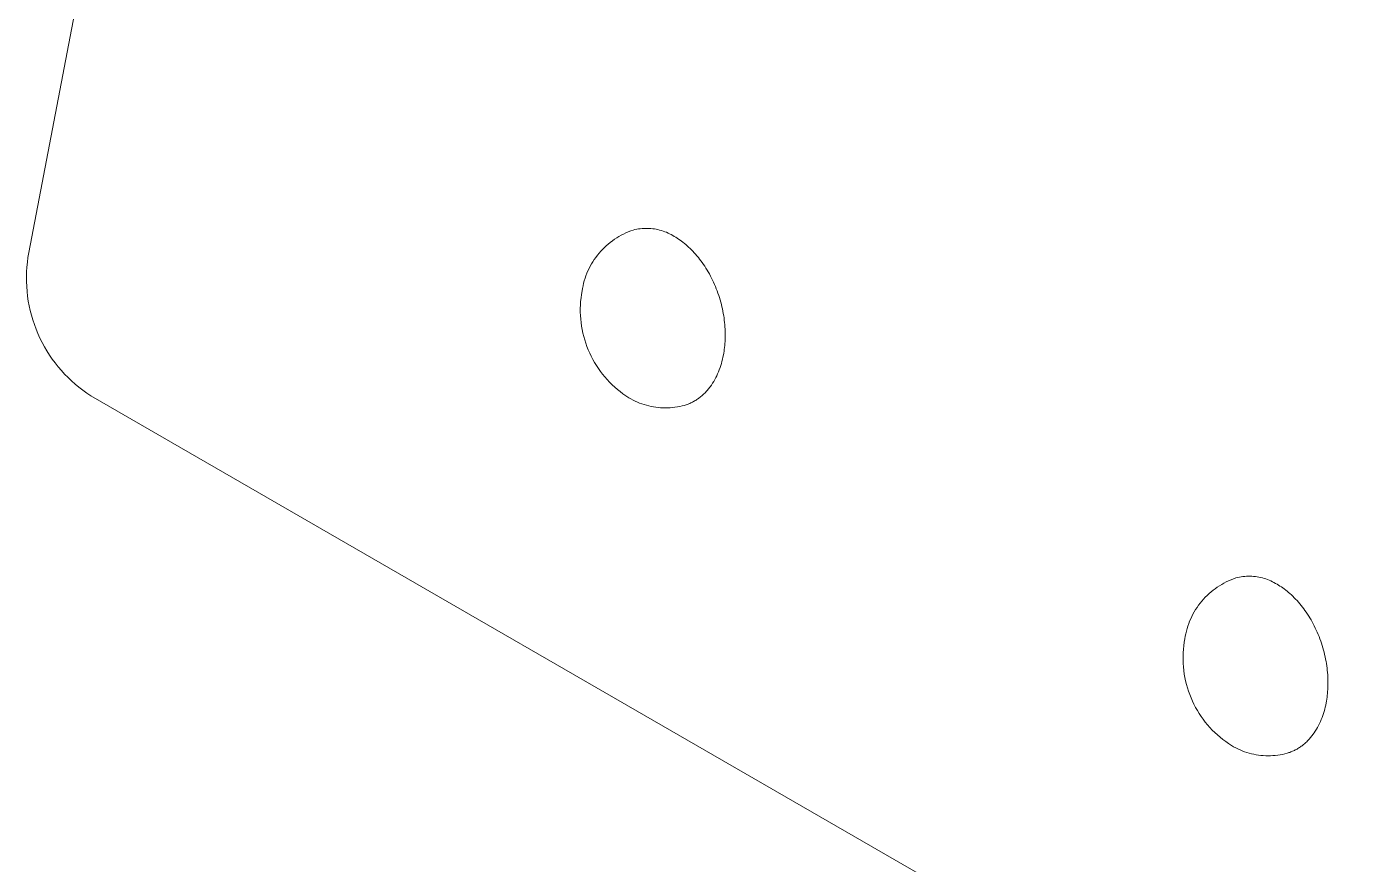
# Model space of a CAD drawing. Header units: inches. Extents: x -7 to 144, y -3 to 95.
# Drawn here: x 122.943 to 127.217, y 81.867 to 84.577 of the extents above; entities that cross this region are included whole.
import ezdxf

# ---------------------------------------------------------------- set-up
doc = ezdxf.new("R2010")
doc.units = ezdxf.units.IN
doc.layers.add('ZANO_R', color=7, linetype='Continuous', lineweight=0)

msp = doc.modelspace()

# ---------------------------------------------------------------- linework, layer by layer
at = {"layer": 'ZANO_R'}
for p, q in [((122.95034, 83.84622), (124.02013, 89.4566)), ((124.88097, 83.90975), (124.88873, 83.91309)), ((124.88097, 83.90975), (124.88873, 83.91309)), ((124.88873, 83.91309), (124.89661, 83.91617)), ((124.88873, 83.91309), (124.89661, 83.91617)), ((124.89661, 83.91617), (124.9046, 83.91897)), ((124.89661, 83.91617), (124.9046, 83.91897)), ((124.91019, 83.92032), (124.9046, 83.91897)), ((124.91019, 83.92032), (124.9046, 83.91897)), ((124.91583, 83.92148), (124.91019, 83.92032)), ((124.91583, 83.92148), (124.91019, 83.92032)), ((124.9215, 83.92245), (124.91583, 83.92148)), ((124.9215, 83.92245), (124.91583, 83.92148)), ((124.92721, 83.92323), (124.9215, 83.92245)), ((124.92721, 83.92323), (124.9215, 83.92245)), ((124.93293, 83.92381), (124.92721, 83.92323)), ((124.93293, 83.92381), (124.92721, 83.92323)), ((124.93868, 83.9242), (124.93293, 83.92381)), ((124.93868, 83.9242), (124.93293, 83.92381)), ((124.94443, 83.92439), (124.93868, 83.9242)), ((124.94443, 83.92439), (124.93868, 83.9242)), ((124.95019, 83.92439), (124.94443, 83.92439)), ((124.95019, 83.92439), (124.94443, 83.92439)), ((124.95594, 83.92419), (124.95019, 83.92439)), ((124.95594, 83.92419), (124.95019, 83.92439)), ((124.96169, 83.9238), (124.95594, 83.92419)), ((124.96169, 83.9238), (124.95594, 83.92419)), ((124.96741, 83.92321), (124.96169, 83.9238)), ((124.96741, 83.92321), (124.96169, 83.9238)), ((124.97312, 83.92243), (124.96741, 83.92321)), ((124.97312, 83.92243), (124.96741, 83.92321)), ((124.97879, 83.92146), (124.97312, 83.92243)), ((124.97879, 83.92146), (124.97312, 83.92243)), ((124.98443, 83.92029), (124.97879, 83.92146)), ((124.98443, 83.92029), (124.97879, 83.92146)), ((124.99002, 83.91894), (124.98443, 83.92029)), ((124.99002, 83.91894), (124.98443, 83.92029)), ((124.99557, 83.91739), (124.99002, 83.91894)), ((124.99557, 83.91739), (124.99002, 83.91894)), ((125.00106, 83.91566), (124.99557, 83.91739)), ((125.00106, 83.91566), (124.99557, 83.91739)), ((125.00649, 83.91374), (125.00106, 83.91566)), ((125.00649, 83.91374), (125.00106, 83.91566)), ((125.01184, 83.91164), (125.00649, 83.91374)), ((125.01184, 83.91164), (125.00649, 83.91374)), ((125.01713, 83.90936), (125.01184, 83.91164)), ((125.01713, 83.90936), (125.01184, 83.91164)), ((124.81132, 83.8625), (124.8175, 83.86827)), ((124.81132, 83.8625), (124.8175, 83.86827)), ((124.8175, 83.86827), (124.82387, 83.87383)), ((124.8175, 83.86827), (124.82387, 83.87383)), ((124.82387, 83.87383), (124.83044, 83.87916)), ((124.82387, 83.87383), (124.83044, 83.87916)), ((124.83044, 83.87916), (124.83718, 83.88427)), ((124.83044, 83.87916), (124.83718, 83.88427)), ((124.83718, 83.88427), (124.8441, 83.88914)), ((124.83718, 83.88427), (124.8441, 83.88914)), ((124.8441, 83.88914), (124.85118, 83.89376)), ((124.8441, 83.88914), (124.85118, 83.89376)), ((124.85118, 83.89376), (124.85841, 83.89814)), ((124.85118, 83.89376), (124.85841, 83.89814)), ((124.85841, 83.89814), (124.8658, 83.90227)), ((124.85841, 83.89814), (124.8658, 83.90227)), ((124.8658, 83.90227), (124.87332, 83.90614)), ((124.8658, 83.90227), (124.87332, 83.90614)), ((124.87332, 83.90614), (124.88097, 83.90975)), ((124.87332, 83.90614), (124.88097, 83.90975)), ((125.02234, 83.9069), (125.01713, 83.90936)), ((125.02234, 83.9069), (125.01713, 83.90936)), ((125.02745, 83.90427), (125.02234, 83.9069)), ((125.02745, 83.90427), (125.02234, 83.9069)), ((125.03248, 83.90146), (125.02745, 83.90427)), ((125.03248, 83.90146), (125.02745, 83.90427)), ((125.03741, 83.89849), (125.03248, 83.90146)), ((125.03741, 83.89849), (125.03248, 83.90146)), ((125.04203, 83.89575), (125.03741, 83.89849)), ((125.04203, 83.89575), (125.03741, 83.89849)), ((125.04667, 83.89285), (125.04203, 83.89575)), ((125.04667, 83.89285), (125.04203, 83.89575)), ((125.05131, 83.8898), (125.04667, 83.89285)), ((125.05131, 83.8898), (125.04667, 83.89285)), ((125.05597, 83.88659), (125.05131, 83.8898)), ((125.05597, 83.88659), (125.05131, 83.8898)), ((125.06062, 83.88323), (125.05597, 83.88659)), ((125.06062, 83.88323), (125.05597, 83.88659)), ((125.06528, 83.8797), (125.06062, 83.88323)), ((125.06528, 83.8797), (125.06062, 83.88323)), ((125.06993, 83.87601), (125.06528, 83.8797)), ((125.06993, 83.87601), (125.06528, 83.8797)), ((125.07456, 83.87216), (125.06993, 83.87601)), ((125.07456, 83.87216), (125.06993, 83.87601)), ((125.07919, 83.86815), (125.07456, 83.87216)), ((125.07919, 83.86815), (125.07456, 83.87216)), ((125.08379, 83.86398), (125.07919, 83.86815)), ((125.08379, 83.86398), (125.07919, 83.86815)), ((122.94566, 83.81508), (122.94773, 83.83069)), ((122.94773, 83.83069), (122.95034, 83.84622)), ((124.77873, 83.82371), (124.78359, 83.83063)), ((124.77873, 83.82371), (124.78359, 83.83063)), ((124.78359, 83.83063), (124.78869, 83.83738)), ((124.78359, 83.83063), (124.78869, 83.83738)), ((124.78869, 83.83738), (124.79402, 83.84395)), ((124.78869, 83.83738), (124.79402, 83.84395)), ((124.79402, 83.84395), (124.79957, 83.85033)), ((124.79402, 83.84395), (124.79957, 83.85033)), ((124.79957, 83.85033), (124.80534, 83.85652)), ((124.79957, 83.85033), (124.80534, 83.85652)), ((124.80534, 83.85652), (124.81132, 83.8625)), ((124.80534, 83.85652), (124.81132, 83.8625)), ((125.08837, 83.85966), (125.08379, 83.86398)), ((125.08837, 83.85966), (125.08379, 83.86398)), ((125.09292, 83.85517), (125.08837, 83.85966)), ((125.09292, 83.85517), (125.08837, 83.85966)), ((125.09744, 83.85052), (125.09292, 83.85517)), ((125.09744, 83.85052), (125.09292, 83.85517)), ((125.10192, 83.84572), (125.09744, 83.85052)), ((125.10192, 83.84572), (125.09744, 83.85052)), ((125.10636, 83.84076), (125.10192, 83.84572)), ((125.10636, 83.84076), (125.10192, 83.84572)), ((125.11074, 83.83565), (125.10636, 83.84076)), ((125.11074, 83.83565), (125.10636, 83.84076)), ((125.11508, 83.83039), (125.11074, 83.83565)), ((125.11508, 83.83039), (125.11074, 83.83565)), ((125.11935, 83.82498), (125.11508, 83.83039)), ((125.11935, 83.82498), (125.11508, 83.83039)), ((125.12356, 83.81943), (125.11935, 83.82498)), ((125.12356, 83.81943), (125.11935, 83.82498)), ((122.94274, 83.76794), (122.94316, 83.78368)), ((122.94316, 83.78368), (122.94414, 83.7994)), ((122.94414, 83.7994), (122.94566, 83.81508)), ((124.7548, 83.77906), (124.75814, 83.78683)), ((124.7548, 83.77906), (124.75814, 83.78683)), ((124.75814, 83.78683), (124.76174, 83.79448)), ((124.75814, 83.78683), (124.76174, 83.79448)), ((124.76174, 83.79448), (124.76561, 83.80201)), ((124.76174, 83.79448), (124.76561, 83.80201)), ((124.76561, 83.80201), (124.76973, 83.80939)), ((124.76561, 83.80201), (124.76973, 83.80939)), ((124.76973, 83.80939), (124.77411, 83.81663)), ((124.76973, 83.80939), (124.77411, 83.81663)), ((124.77411, 83.81663), (124.77873, 83.82371)), ((124.77411, 83.81663), (124.77873, 83.82371)), ((125.1277, 83.81374), (125.12356, 83.81943)), ((125.1277, 83.81374), (125.12356, 83.81943)), ((125.13177, 83.80791), (125.1277, 83.81374)), ((125.13177, 83.80791), (125.1277, 83.81374)), ((125.13576, 83.80195), (125.13177, 83.80791)), ((125.13576, 83.80195), (125.13177, 83.80791)), ((125.13967, 83.79587), (125.13576, 83.80195)), ((125.13967, 83.79587), (125.13576, 83.80195)), ((125.14349, 83.78966), (125.13967, 83.79587)), ((125.14349, 83.78966), (125.13967, 83.79587)), ((125.14721, 83.78333), (125.14349, 83.78966)), ((125.14721, 83.78333), (125.14349, 83.78966)), ((125.15084, 83.77689), (125.14721, 83.78333)), ((125.15084, 83.77689), (125.14721, 83.78333)), ((122.94286, 83.75219), (122.94274, 83.76794)), ((122.94353, 83.73645), (122.94286, 83.75219)), ((124.74223, 83.73873), (124.74419, 83.74696)), ((124.74223, 83.73873), (124.74419, 83.74696)), ((124.74419, 83.74696), (124.74643, 83.75512)), ((124.74419, 83.74696), (124.74643, 83.75512)), ((124.74643, 83.75512), (124.74894, 83.76319)), ((124.74643, 83.75512), (124.74894, 83.76319)), ((124.74894, 83.76319), (124.75174, 83.77118)), ((124.74894, 83.76319), (124.75174, 83.77118)), ((124.75174, 83.77118), (124.7548, 83.77906)), ((124.75174, 83.77118), (124.7548, 83.77906)), ((125.15437, 83.77034), (125.15084, 83.77689)), ((125.15437, 83.77034), (125.15084, 83.77689)), ((125.15779, 83.76369), (125.15437, 83.77034)), ((125.15779, 83.76369), (125.15437, 83.77034)), ((125.16111, 83.75695), (125.15779, 83.76369)), ((125.16111, 83.75695), (125.15779, 83.76369)), ((125.16431, 83.75012), (125.16111, 83.75695)), ((125.16431, 83.75012), (125.16111, 83.75695)), ((125.16739, 83.74321), (125.16431, 83.75012)), ((125.16739, 83.74321), (125.16431, 83.75012)), ((125.17036, 83.73622), (125.16739, 83.74321)), ((125.17036, 83.73622), (125.16739, 83.74321)), ((122.94476, 83.72075), (122.94353, 83.73645)), ((122.94652, 83.7051), (122.94476, 83.72075)), ((122.94884, 83.68952), (122.94652, 83.7051)), ((124.73458, 83.6881), (124.73573, 83.69948)), ((124.73458, 83.6881), (124.73573, 83.69948)), ((124.73573, 83.69948), (124.73726, 83.71082)), ((124.73573, 83.69948), (124.73726, 83.71082)), ((124.73726, 83.71082), (124.73918, 83.7221)), ((124.73726, 83.71082), (124.73918, 83.7221)), ((124.73918, 83.7221), (124.74057, 83.73044)), ((124.73918, 83.7221), (124.74057, 83.73044)), ((124.74057, 83.73044), (124.74223, 83.73873)), ((124.74057, 83.73044), (124.74223, 83.73873)), ((125.1732, 83.72917), (125.17036, 83.73622)), ((125.1732, 83.72917), (125.17036, 83.73622)), ((125.17591, 83.72205), (125.1732, 83.72917)), ((125.17591, 83.72205), (125.1732, 83.72917)), ((125.1785, 83.71489), (125.17591, 83.72205)), ((125.1785, 83.71489), (125.17591, 83.72205)), ((125.18096, 83.70767), (125.1785, 83.71489)), ((125.18096, 83.70767), (125.1785, 83.71489)), ((125.18329, 83.70042), (125.18096, 83.70767)), ((125.18329, 83.70042), (125.18096, 83.70767)), ((125.18548, 83.69314), (125.18329, 83.70042)), ((125.18548, 83.69314), (125.18329, 83.70042)), ((122.95169, 83.67404), (122.94884, 83.68952)), ((122.95508, 83.65866), (122.95169, 83.67404)), ((122.95901, 83.6434), (122.95508, 83.65866)), ((124.73346, 83.66526), (124.73382, 83.67669)), ((124.73346, 83.66526), (124.73382, 83.67669)), ((124.73348, 83.65382), (124.73346, 83.66526)), ((124.73348, 83.65382), (124.73346, 83.66526)), ((124.7339, 83.64238), (124.73348, 83.65382)), ((124.7339, 83.64238), (124.73348, 83.65382)), ((124.73382, 83.67669), (124.73458, 83.6881)), ((124.73382, 83.67669), (124.73458, 83.6881)), ((125.18754, 83.68583), (125.18548, 83.69314)), ((125.18754, 83.68583), (125.18548, 83.69314)), ((125.18946, 83.67851), (125.18754, 83.68583)), ((125.18946, 83.67851), (125.18754, 83.68583)), ((125.19124, 83.67118), (125.18946, 83.67851)), ((125.19124, 83.67118), (125.18946, 83.67851)), ((125.19288, 83.66385), (125.19124, 83.67118)), ((125.19288, 83.66385), (125.19124, 83.67118)), ((125.19439, 83.65652), (125.19288, 83.66385)), ((125.19439, 83.65652), (125.19288, 83.66385)), ((125.19575, 83.64921), (125.19439, 83.65652)), ((125.19575, 83.64921), (125.19439, 83.65652)), ((122.96347, 83.6283), (122.95901, 83.6434)), ((122.96845, 83.61336), (122.96347, 83.6283)), ((122.97395, 83.5986), (122.96845, 83.61336)), ((124.73471, 83.63097), (124.7339, 83.64238)), ((124.73471, 83.63097), (124.7339, 83.64238)), ((124.7359, 83.6196), (124.73471, 83.63097)), ((124.7359, 83.6196), (124.73471, 83.63097)), ((124.73749, 83.60827), (124.7359, 83.6196)), ((124.73749, 83.60827), (124.7359, 83.6196)), ((125.19698, 83.64192), (125.19575, 83.64921)), ((125.19698, 83.64192), (125.19575, 83.64921)), ((125.19807, 83.63465), (125.19698, 83.64192)), ((125.19807, 83.63465), (125.19698, 83.64192)), ((125.19903, 83.62742), (125.19807, 83.63465)), ((125.19903, 83.62742), (125.19807, 83.63465)), ((125.19985, 83.62022), (125.19903, 83.62742)), ((125.19985, 83.62022), (125.19903, 83.62742)), ((125.20053, 83.61307), (125.19985, 83.62022)), ((125.20053, 83.61307), (125.19985, 83.62022)), ((125.20108, 83.60598), (125.20053, 83.61307)), ((125.20108, 83.60598), (125.20053, 83.61307)), ((122.97996, 83.58404), (122.97395, 83.5986)), ((122.98647, 83.5697), (122.97996, 83.58404)), ((122.99349, 83.5556), (122.98647, 83.5697)), ((124.73946, 83.597), (124.73749, 83.60827)), ((124.73946, 83.597), (124.73749, 83.60827)), ((124.74181, 83.58581), (124.73946, 83.597)), ((124.74181, 83.58581), (124.73946, 83.597)), ((124.74455, 83.5747), (124.74181, 83.58581)), ((124.74455, 83.5747), (124.74181, 83.58581)), ((124.74766, 83.56369), (124.74455, 83.5747)), ((124.74766, 83.56369), (124.74455, 83.5747)), ((125.2015, 83.59894), (125.20108, 83.60598)), ((125.2015, 83.59894), (125.20108, 83.60598)), ((125.20178, 83.59197), (125.2015, 83.59894)), ((125.20178, 83.59197), (125.2015, 83.59894)), ((125.20168, 83.56482), (125.20189, 83.57149)), ((125.20168, 83.56482), (125.20189, 83.57149)), ((125.20194, 83.58507), (125.20178, 83.59197)), ((125.20194, 83.58507), (125.20178, 83.59197)), ((125.20189, 83.57149), (125.20198, 83.57824)), ((125.20189, 83.57149), (125.20198, 83.57824)), ((125.20198, 83.57824), (125.20194, 83.58507)), ((125.20198, 83.57824), (125.20194, 83.58507)), ((123.00098, 83.54175), (122.99349, 83.5556)), ((123.00896, 83.52817), (123.00098, 83.54175)), ((123.01741, 83.51488), (123.00896, 83.52817)), ((124.75115, 83.5528), (124.74766, 83.56369)), ((124.75115, 83.5528), (124.74766, 83.56369)), ((124.75501, 83.54203), (124.75115, 83.5528)), ((124.75501, 83.54203), (124.75115, 83.5528)), ((124.75924, 83.5314), (124.75501, 83.54203)), ((124.75924, 83.5314), (124.75501, 83.54203)), ((124.76382, 83.52092), (124.75924, 83.5314)), ((124.76382, 83.52092), (124.75924, 83.5314)), ((125.1971, 83.52082), (125.19807, 83.5268)), ((125.1971, 83.52082), (125.19807, 83.5268)), ((125.19807, 83.5268), (125.19894, 83.53288)), ((125.19807, 83.5268), (125.19894, 83.53288)), ((125.19894, 83.53288), (125.1997, 83.53907)), ((125.19894, 83.53288), (125.1997, 83.53907)), ((125.1997, 83.53907), (125.20037, 83.54536)), ((125.1997, 83.53907), (125.20037, 83.54536)), ((125.20037, 83.54536), (125.20092, 83.55175)), ((125.20037, 83.54536), (125.20092, 83.55175)), ((125.20092, 83.55175), (125.20136, 83.55824)), ((125.20092, 83.55175), (125.20136, 83.55824)), ((125.20136, 83.55824), (125.20168, 83.56482)), ((125.20136, 83.55824), (125.20168, 83.56482)), ((123.02631, 83.50189), (123.01741, 83.51488)), ((123.03566, 83.48922), (123.02631, 83.50189)), ((123.04545, 83.47688), (123.03566, 83.48922)), ((124.76877, 83.5106), (124.76382, 83.52092)), ((124.76877, 83.5106), (124.76382, 83.52092)), ((124.77406, 83.50046), (124.76877, 83.5106)), ((124.77406, 83.50046), (124.76877, 83.5106)), ((124.77969, 83.49051), (124.77406, 83.50046)), ((124.77969, 83.49051), (124.77406, 83.50046)), ((124.78567, 83.48075), (124.77969, 83.49051)), ((124.78567, 83.48075), (124.77969, 83.49051)), ((125.18742, 83.48075), (125.18948, 83.48752)), ((125.18742, 83.48075), (125.18948, 83.48752)), ((125.18948, 83.48752), (125.19137, 83.49434)), ((125.18948, 83.48752), (125.19137, 83.49434)), ((125.19137, 83.49434), (125.19309, 83.50119)), ((125.19137, 83.49434), (125.19309, 83.50119)), ((125.19309, 83.50119), (125.19465, 83.50806)), ((125.19309, 83.50119), (125.19465, 83.50806)), ((125.19465, 83.50806), (125.19604, 83.51495)), ((125.19465, 83.50806), (125.19604, 83.51495)), ((125.19604, 83.51495), (125.1971, 83.52082)), ((125.19604, 83.51495), (125.1971, 83.52082)), ((123.05566, 83.46489), (123.04545, 83.47688)), ((123.06628, 83.45326), (123.05566, 83.46489)), ((123.07731, 83.44201), (123.06628, 83.45326)), ((123.08872, 83.43116), (123.07731, 83.44201)), ((124.79197, 83.47121), (124.78567, 83.48075)), ((124.79197, 83.47121), (124.78567, 83.48075)), ((124.79859, 83.46188), (124.79197, 83.47121)), ((124.79859, 83.46188), (124.79197, 83.47121)), ((124.80553, 83.45279), (124.79859, 83.46188)), ((124.80553, 83.45279), (124.79859, 83.46188)), ((124.81278, 83.44394), (124.80553, 83.45279)), ((124.81278, 83.44394), (124.80553, 83.45279)), ((124.82033, 83.43534), (124.81278, 83.44394)), ((124.82033, 83.43534), (124.81278, 83.44394)), ((125.16812, 83.4355), (125.17141, 83.44166)), ((125.16812, 83.4355), (125.17141, 83.44166)), ((125.17141, 83.44166), (125.17452, 83.44794)), ((125.17141, 83.44166), (125.17452, 83.44794)), ((125.17452, 83.44794), (125.17745, 83.45433)), ((125.17452, 83.44794), (125.17745, 83.45433)), ((125.17745, 83.45433), (125.18021, 83.46082)), ((125.17745, 83.45433), (125.18021, 83.46082)), ((125.18021, 83.46082), (125.18279, 83.46739)), ((125.18021, 83.46082), (125.18279, 83.46739)), ((125.18279, 83.46739), (125.18519, 83.47404)), ((125.18279, 83.46739), (125.18519, 83.47404)), ((125.18519, 83.47404), (125.18742, 83.48075)), ((125.18519, 83.47404), (125.18742, 83.48075)), ((123.1005, 83.4207), (123.08872, 83.43116)), ((123.11263, 83.41067), (123.1005, 83.4207)), ((123.12511, 83.40106), (123.11263, 83.41067)), ((123.13792, 83.3919), (123.12511, 83.40106)), ((124.82816, 83.427), (124.82033, 83.43534)), ((124.82816, 83.427), (124.82033, 83.43534)), ((124.83628, 83.41894), (124.82816, 83.427)), ((124.83628, 83.41894), (124.82816, 83.427)), ((124.84466, 83.41116), (124.83628, 83.41894)), ((124.84466, 83.41116), (124.83628, 83.41894)), ((124.85331, 83.40367), (124.84466, 83.41116)), ((124.85331, 83.40367), (124.84466, 83.41116)), ((124.86221, 83.39648), (124.85331, 83.40367)), ((124.86221, 83.39648), (124.85331, 83.40367)), ((125.14025, 83.39657), (125.14251, 83.39906)), ((125.14025, 83.39657), (125.14251, 83.39906)), ((125.14251, 83.39906), (125.14473, 83.40161)), ((125.14251, 83.39906), (125.14473, 83.40161)), ((125.14473, 83.40161), (125.14691, 83.4042)), ((125.14473, 83.40161), (125.14691, 83.4042)), ((125.14691, 83.4042), (125.14905, 83.40684)), ((125.14691, 83.4042), (125.14905, 83.40684)), ((125.14905, 83.40684), (125.15115, 83.40952)), ((125.14905, 83.40684), (125.15115, 83.40952)), ((125.15115, 83.40952), (125.15321, 83.41225)), ((125.15115, 83.40952), (125.15321, 83.41225)), ((125.15321, 83.41225), (125.15719, 83.41783)), ((125.15321, 83.41225), (125.15719, 83.41783)), ((125.15719, 83.41783), (125.16101, 83.42357)), ((125.15719, 83.41783), (125.16101, 83.42357)), ((125.16101, 83.42357), (125.16465, 83.42946)), ((125.16101, 83.42357), (125.16465, 83.42946)), ((125.16465, 83.42946), (125.16812, 83.4355)), ((125.16465, 83.42946), (125.16812, 83.4355)), ((123.15104, 83.38318), (123.13792, 83.3919)), ((131.22327, 78.72268), (123.15104, 83.38318)), ((124.87135, 83.3896), (124.86221, 83.39648)), ((124.87135, 83.3896), (124.86221, 83.39648)), ((124.88071, 83.38304), (124.87135, 83.3896)), ((124.88071, 83.38304), (124.87135, 83.3896)), ((124.8903, 83.3768), (124.88071, 83.38304)), ((124.8903, 83.3768), (124.88071, 83.38304)), ((124.89702, 83.3729), (124.8903, 83.3768)), ((124.89702, 83.3729), (124.8903, 83.3768)), ((124.90386, 83.36923), (124.89702, 83.3729)), ((124.90386, 83.36923), (124.89702, 83.3729)), ((124.91082, 83.36579), (124.90386, 83.36923)), ((124.91083, 83.3658), (124.90386, 83.36923)), ((124.9179, 83.36259), (124.91082, 83.36579)), ((124.9179, 83.3626), (124.91083, 83.3658)), ((124.92508, 83.35964), (124.9179, 83.3626)), ((124.92508, 83.35963), (124.9179, 83.36259)), ((124.93236, 83.35693), (124.92508, 83.35964)), ((124.93235, 83.35691), (124.92508, 83.35963)), ((124.93972, 83.35444), (124.93235, 83.35691)), ((124.93972, 83.35446), (124.93236, 83.35693)), ((124.94717, 83.35225), (124.93972, 83.35446)), ((124.94716, 83.35223), (124.93972, 83.35444)), ((125.07593, 83.35393), (125.07891, 83.35498)), ((125.07593, 83.35393), (125.07891, 83.35498)), ((125.07891, 83.35498), (125.08188, 83.35609)), ((125.07891, 83.35498), (125.08188, 83.35609)), ((125.08188, 83.35609), (125.08482, 83.35728)), ((125.08188, 83.35609), (125.08482, 83.35728)), ((125.08482, 83.35728), (125.08775, 83.35853)), ((125.08482, 83.35728), (125.08775, 83.35853)), ((125.08775, 83.35853), (125.09065, 83.35984)), ((125.08775, 83.35853), (125.09065, 83.35984)), ((125.09065, 83.35984), (125.09352, 83.36122)), ((125.09065, 83.35984), (125.09352, 83.36122)), ((125.09352, 83.36122), (125.09638, 83.36267)), ((125.09352, 83.36122), (125.09638, 83.36267)), ((125.09638, 83.36267), (125.09921, 83.36418)), ((125.09638, 83.36267), (125.09921, 83.36418)), ((125.09921, 83.36418), (125.10201, 83.36575)), ((125.09921, 83.36418), (125.10201, 83.36575)), ((125.10201, 83.36575), (125.10478, 83.36739)), ((125.10201, 83.36575), (125.10478, 83.36739)), ((125.10478, 83.36739), (125.10753, 83.36909)), ((125.10478, 83.36739), (125.10753, 83.36909)), ((125.10753, 83.36909), (125.11025, 83.37086)), ((125.10753, 83.36909), (125.11025, 83.37086)), ((125.11025, 83.37086), (125.11293, 83.37268)), ((125.11025, 83.37086), (125.11293, 83.37268)), ((125.11293, 83.37268), (125.11559, 83.37457)), ((125.11293, 83.37268), (125.11559, 83.37457)), ((125.11559, 83.37457), (125.11821, 83.37651)), ((125.11559, 83.37457), (125.11821, 83.37651)), ((125.11821, 83.37651), (125.1208, 83.37851)), ((125.11821, 83.37651), (125.1208, 83.37851)), ((125.1208, 83.37851), (125.12336, 83.38058)), ((125.1208, 83.37851), (125.12336, 83.38058)), ((125.12336, 83.38058), (125.12588, 83.3827)), ((125.12336, 83.38058), (125.12588, 83.3827)), ((125.12588, 83.3827), (125.12837, 83.38487)), ((125.12588, 83.3827), (125.12837, 83.38487)), ((125.12837, 83.38487), (125.13082, 83.38711)), ((125.12837, 83.38487), (125.13082, 83.38711)), ((125.13082, 83.38711), (125.13323, 83.38939)), ((125.13082, 83.38711), (125.13323, 83.38939)), ((125.13323, 83.38939), (125.13561, 83.39173)), ((125.13323, 83.38939), (125.13561, 83.39173)), ((125.13561, 83.39173), (125.13795, 83.39413)), ((125.13561, 83.39173), (125.13795, 83.39413)), ((125.13795, 83.39413), (125.14025, 83.39657)), ((125.13795, 83.39413), (125.14025, 83.39657)), ((124.95467, 83.35026), (124.94716, 83.35223)), ((124.95468, 83.35029), (124.94717, 83.35225)), ((124.96225, 83.34856), (124.95467, 83.35026)), ((124.96225, 83.34858), (124.95468, 83.35029)), ((124.96988, 83.34713), (124.96225, 83.34858)), ((124.96988, 83.34711), (124.96225, 83.34856)), ((124.97756, 83.34594), (124.96988, 83.34713)), ((124.97755, 83.34591), (124.96988, 83.34711)), ((124.98526, 83.34498), (124.97755, 83.34591)), ((124.98527, 83.34501), (124.97756, 83.34594)), ((124.993, 83.34432), (124.98526, 83.34498)), ((124.993, 83.34434), (124.98527, 83.34501)), ((125.00076, 83.34393), (124.993, 83.34434)), ((125.00076, 83.34391), (124.993, 83.34432)), ((125.00852, 83.34379), (125.00076, 83.34393)), ((125.00852, 83.34376), (125.00076, 83.34391)), ((125.01629, 83.3439), (125.00852, 83.34379)), ((125.01629, 83.34388), (125.00852, 83.34376)), ((125.02404, 83.34428), (125.01629, 83.3439)), ((125.02404, 83.34426), (125.01629, 83.34388)), ((125.03178, 83.34492), (125.02404, 83.34428)), ((125.03178, 83.34491), (125.02404, 83.34426)), ((125.03949, 83.34583), (125.03178, 83.34492)), ((125.0395, 83.34581), (125.03178, 83.34491)), ((125.04717, 83.34699), (125.03949, 83.34583)), ((125.04717, 83.34698), (125.0395, 83.34581)), ((125.05481, 83.34841), (125.04717, 83.34698)), ((125.05481, 83.34841), (125.04717, 83.34699)), ((125.06239, 83.35009), (125.05481, 83.34841)), ((125.06239, 83.35009), (125.05481, 83.34841)), ((125.06991, 83.35203), (125.06239, 83.35009)), ((125.06991, 83.35203), (125.06239, 83.35009)), ((125.06991, 83.35203), (125.07293, 83.35294)), ((125.06991, 83.35203), (125.07293, 83.35294)), ((125.07293, 83.35294), (125.07593, 83.35393)), ((125.07293, 83.35294), (125.07593, 83.35393)), ((126.87593, 82.79813), (126.88166, 82.79872)), ((126.87593, 82.79813), (126.88166, 82.79872)), ((126.88166, 82.79872), (126.8874, 82.7991)), ((126.88166, 82.79872), (126.8874, 82.7991)), ((126.8874, 82.7991), (126.89315, 82.7993)), ((126.8874, 82.7991), (126.89315, 82.7993)), ((126.89315, 82.7993), (126.89891, 82.7993)), ((126.89315, 82.7993), (126.89891, 82.7993)), ((126.89891, 82.7993), (126.90466, 82.7991)), ((126.89891, 82.7993), (126.90466, 82.7991)), ((126.90466, 82.7991), (126.91041, 82.79871)), ((126.90466, 82.7991), (126.91041, 82.79871)), ((126.91041, 82.79871), (126.91613, 82.79812)), ((126.91041, 82.79871), (126.91613, 82.79812)), ((126.77916, 82.75407), (126.7859, 82.75917)), ((126.77916, 82.75407), (126.7859, 82.75917)), ((126.7859, 82.75917), (126.79282, 82.76404)), ((126.7859, 82.75917), (126.79282, 82.76404)), ((126.79282, 82.76404), (126.7999, 82.76867)), ((126.79282, 82.76404), (126.7999, 82.76867)), ((126.7999, 82.76867), (126.80713, 82.77305)), ((126.7999, 82.76867), (126.80713, 82.77305)), ((126.80713, 82.77305), (126.81452, 82.77718)), ((126.80713, 82.77305), (126.81452, 82.77718)), ((126.81452, 82.77718), (126.82204, 82.78105)), ((126.81452, 82.77718), (126.82204, 82.78105)), ((126.82204, 82.78105), (126.82969, 82.78466)), ((126.82204, 82.78105), (126.82969, 82.78466)), ((126.82969, 82.78466), (126.83745, 82.788)), ((126.82969, 82.78466), (126.83745, 82.788)), ((126.83745, 82.788), (126.84533, 82.79107)), ((126.83745, 82.788), (126.84533, 82.79107)), ((126.84533, 82.79107), (126.85332, 82.79387)), ((126.84533, 82.79107), (126.85332, 82.79387)), ((126.85332, 82.79387), (126.85891, 82.79523)), ((126.85332, 82.79387), (126.85891, 82.79523)), ((126.85891, 82.79523), (126.86455, 82.79639)), ((126.85891, 82.79523), (126.86455, 82.79639)), ((126.86455, 82.79639), (126.87022, 82.79736)), ((126.86455, 82.79639), (126.87022, 82.79736)), ((126.87022, 82.79736), (126.87593, 82.79813)), ((126.87022, 82.79736), (126.87593, 82.79813)), ((126.91613, 82.79812), (126.92184, 82.79734)), ((126.91613, 82.79812), (126.92184, 82.79734)), ((126.92184, 82.79734), (126.92751, 82.79637)), ((126.92184, 82.79734), (126.92751, 82.79637)), ((126.92751, 82.79637), (126.93315, 82.7952)), ((126.92751, 82.79637), (126.93315, 82.7952)), ((126.93315, 82.7952), (126.93874, 82.79384)), ((126.93315, 82.7952), (126.93874, 82.79384)), ((126.93874, 82.79384), (126.94429, 82.7923)), ((126.93874, 82.79384), (126.94429, 82.7923)), ((126.94429, 82.7923), (126.94978, 82.79057)), ((126.94429, 82.7923), (126.94978, 82.79057)), ((126.94978, 82.79057), (126.95521, 82.78865)), ((126.94978, 82.79057), (126.95521, 82.78865)), ((126.95521, 82.78865), (126.96057, 82.78655)), ((126.95521, 82.78865), (126.96057, 82.78655)), ((126.96057, 82.78655), (126.96585, 82.78427)), ((126.96057, 82.78655), (126.96585, 82.78427)), ((126.96585, 82.78427), (126.97106, 82.78181)), ((126.96585, 82.78427), (126.97106, 82.78181)), ((126.97106, 82.78181), (126.97618, 82.77917)), ((126.97106, 82.78181), (126.97618, 82.77917)), ((126.97618, 82.77917), (126.9812, 82.77637)), ((126.97618, 82.77917), (126.9812, 82.77637)), ((126.9812, 82.77637), (126.98613, 82.77339)), ((126.9812, 82.77637), (126.98613, 82.77339)), ((126.98613, 82.77339), (126.99075, 82.77065)), ((126.98613, 82.77339), (126.99075, 82.77065)), ((126.99075, 82.77065), (126.99539, 82.76776)), ((126.99075, 82.77065), (126.99539, 82.76776)), ((126.99539, 82.76776), (127.00003, 82.76471)), ((126.99539, 82.76776), (127.00003, 82.76471)), ((127.00003, 82.76471), (127.00469, 82.7615)), ((127.00003, 82.76471), (127.00469, 82.7615)), ((127.00469, 82.7615), (127.00934, 82.75813)), ((127.00469, 82.7615), (127.00934, 82.75813)), ((127.00934, 82.75813), (127.014, 82.7546)), ((127.00934, 82.75813), (127.014, 82.7546)), ((126.73741, 82.71229), (126.74274, 82.71886)), ((126.73741, 82.71229), (126.74274, 82.71886)), ((126.74274, 82.71886), (126.74829, 82.72524)), ((126.74274, 82.71886), (126.74829, 82.72524)), ((126.74829, 82.72524), (126.75406, 82.73142)), ((126.74829, 82.72524), (126.75406, 82.73142)), ((126.75406, 82.73142), (126.76004, 82.73741)), ((126.75406, 82.73142), (126.76004, 82.73741)), ((126.76004, 82.73741), (126.76622, 82.74318)), ((126.76004, 82.73741), (126.76622, 82.74318)), ((126.76622, 82.74318), (126.77259, 82.74874)), ((126.76622, 82.74318), (126.77259, 82.74874)), ((126.77259, 82.74874), (126.77916, 82.75407)), ((126.77259, 82.74874), (126.77916, 82.75407)), ((127.014, 82.7546), (127.01865, 82.75092)), ((127.014, 82.7546), (127.01865, 82.75092)), ((127.01865, 82.75092), (127.02328, 82.74707)), ((127.01865, 82.75092), (127.02328, 82.74707)), ((127.02328, 82.74707), (127.02791, 82.74306)), ((127.02328, 82.74707), (127.02791, 82.74306)), ((127.02791, 82.74306), (127.03251, 82.73889)), ((127.02791, 82.74306), (127.03251, 82.73889)), ((127.03251, 82.73889), (127.03709, 82.73456)), ((127.03251, 82.73889), (127.03709, 82.73456)), ((127.03709, 82.73456), (127.04164, 82.73007)), ((127.03709, 82.73456), (127.04164, 82.73007)), ((127.04164, 82.73007), (127.04616, 82.72543)), ((127.04164, 82.73007), (127.04616, 82.72543)), ((127.04616, 82.72543), (127.05064, 82.72062)), ((127.04616, 82.72543), (127.05064, 82.72062)), ((127.05064, 82.72062), (127.05508, 82.71567)), ((127.05064, 82.72062), (127.05508, 82.71567)), ((127.05508, 82.71567), (127.05946, 82.71056)), ((127.05508, 82.71567), (127.05946, 82.71056)), ((126.71046, 82.66939), (126.71433, 82.67691)), ((126.71046, 82.66939), (126.71433, 82.67691)), ((126.71433, 82.67691), (126.71845, 82.6843)), ((126.71433, 82.67691), (126.71845, 82.6843)), ((126.71845, 82.6843), (126.72283, 82.69154)), ((126.71845, 82.6843), (126.72283, 82.69154)), ((126.72283, 82.69154), (126.72745, 82.69862)), ((126.72283, 82.69154), (126.72745, 82.69862)), ((126.72745, 82.69862), (126.73231, 82.70554)), ((126.72745, 82.69862), (126.73231, 82.70554)), ((126.73231, 82.70554), (126.73741, 82.71229)), ((126.73231, 82.70554), (126.73741, 82.71229)), ((127.05946, 82.71056), (127.0638, 82.7053)), ((127.05946, 82.71056), (127.0638, 82.7053)), ((127.0638, 82.7053), (127.06807, 82.69989)), ((127.0638, 82.7053), (127.06807, 82.69989)), ((127.06807, 82.69989), (127.07228, 82.69434)), ((127.06807, 82.69989), (127.07228, 82.69434)), ((127.07228, 82.69434), (127.07642, 82.68865)), ((127.07228, 82.69434), (127.07642, 82.68865)), ((127.07642, 82.68865), (127.08049, 82.68282)), ((127.07642, 82.68865), (127.08049, 82.68282)), ((127.08049, 82.68282), (127.08448, 82.67686)), ((127.08049, 82.68282), (127.08448, 82.67686)), ((127.08448, 82.67686), (127.08839, 82.67077)), ((127.08448, 82.67686), (127.08839, 82.67077)), ((127.08839, 82.67077), (127.09221, 82.66456)), ((127.08839, 82.67077), (127.09221, 82.66456)), ((126.69291, 82.62187), (126.69515, 82.63002)), ((126.69291, 82.62187), (126.69515, 82.63002)), ((126.69515, 82.63002), (126.69766, 82.6381)), ((126.69515, 82.63002), (126.69766, 82.6381)), ((126.69766, 82.6381), (126.70046, 82.64608)), ((126.69766, 82.6381), (126.70046, 82.64608)), ((126.70046, 82.64608), (126.70352, 82.65396)), ((126.70046, 82.64608), (126.70352, 82.65396)), ((126.70352, 82.65396), (126.70686, 82.66174)), ((126.70352, 82.65396), (126.70686, 82.66174)), ((126.70686, 82.66174), (126.71046, 82.66939)), ((126.70686, 82.66174), (126.71046, 82.66939)), ((127.09221, 82.66456), (127.09593, 82.65823)), ((127.09221, 82.66456), (127.09593, 82.65823)), ((127.09593, 82.65823), (127.09956, 82.65179)), ((127.09593, 82.65823), (127.09956, 82.65179)), ((127.09956, 82.65179), (127.10309, 82.64525)), ((127.09956, 82.65179), (127.10309, 82.64525)), ((127.10309, 82.64525), (127.10651, 82.6386)), ((127.10309, 82.64525), (127.10651, 82.6386)), ((127.10651, 82.6386), (127.10983, 82.63186)), ((127.10651, 82.6386), (127.10983, 82.63186)), ((127.10983, 82.63186), (127.11303, 82.62502)), ((127.10983, 82.63186), (127.11303, 82.62502)), ((126.68445, 82.57439), (126.68598, 82.58573)), ((126.68445, 82.57439), (126.68598, 82.58573)), ((126.68598, 82.58573), (126.6879, 82.597)), ((126.68598, 82.58573), (126.6879, 82.597)), ((126.6879, 82.597), (126.68929, 82.60535)), ((126.6879, 82.597), (126.68929, 82.60535)), ((126.68929, 82.60535), (126.69096, 82.61364)), ((126.68929, 82.60535), (126.69096, 82.61364)), ((126.69096, 82.61364), (126.69291, 82.62187)), ((126.69096, 82.61364), (126.69291, 82.62187)), ((127.11303, 82.62502), (127.11611, 82.61811)), ((127.11303, 82.62502), (127.11611, 82.61811)), ((127.11611, 82.61811), (127.11908, 82.61113)), ((127.11611, 82.61811), (127.11908, 82.61113)), ((127.11908, 82.61113), (127.12192, 82.60407)), ((127.11908, 82.61113), (127.12192, 82.60407)), ((127.12192, 82.60407), (127.12464, 82.59696)), ((127.12192, 82.60407), (127.12464, 82.59696)), ((127.12464, 82.59696), (127.12722, 82.58979)), ((127.12464, 82.59696), (127.12722, 82.58979)), ((127.12722, 82.58979), (127.12968, 82.58258)), ((127.12722, 82.58979), (127.12968, 82.58258)), ((126.68218, 82.54016), (126.68254, 82.55159)), ((126.68218, 82.54016), (126.68254, 82.55159)), ((126.68254, 82.55159), (126.6833, 82.56301)), ((126.68254, 82.55159), (126.6833, 82.56301)), ((126.6833, 82.56301), (126.68445, 82.57439)), ((126.6833, 82.56301), (126.68445, 82.57439)), ((127.12968, 82.58258), (127.13201, 82.57533)), ((127.12968, 82.58258), (127.13201, 82.57533)), ((127.13201, 82.57533), (127.1342, 82.56805)), ((127.13201, 82.57533), (127.1342, 82.56805)), ((127.1342, 82.56805), (127.13626, 82.56074)), ((127.1342, 82.56805), (127.13626, 82.56074)), ((127.13626, 82.56074), (127.13818, 82.55342)), ((127.13626, 82.56074), (127.13818, 82.55342)), ((127.13818, 82.55342), (127.13996, 82.54609)), ((127.13818, 82.55342), (127.13996, 82.54609)), ((127.13996, 82.54609), (127.1416, 82.53876)), ((127.13996, 82.54609), (127.1416, 82.53876)), ((126.6822, 82.52872), (126.68218, 82.54016)), ((126.6822, 82.52872), (126.68218, 82.54016)), ((126.68262, 82.51729), (126.6822, 82.52872)), ((126.68262, 82.51729), (126.6822, 82.52872)), ((126.68343, 82.50588), (126.68262, 82.51729)), ((126.68343, 82.50588), (126.68262, 82.51729)), ((126.68462, 82.4945), (126.68343, 82.50588)), ((126.68462, 82.4945), (126.68343, 82.50588)), ((127.1416, 82.53876), (127.14311, 82.53143)), ((127.1416, 82.53876), (127.14311, 82.53143)), ((127.14311, 82.53143), (127.14448, 82.52412)), ((127.14311, 82.53143), (127.14448, 82.52412)), ((127.14448, 82.52412), (127.1457, 82.51682)), ((127.14448, 82.52412), (127.1457, 82.51682)), ((127.1457, 82.51682), (127.14679, 82.50955)), ((127.1457, 82.51682), (127.14679, 82.50955)), ((127.14679, 82.50955), (127.14775, 82.50232)), ((127.14679, 82.50955), (127.14775, 82.50232)), ((127.14775, 82.50232), (127.14857, 82.49513)), ((127.14775, 82.50232), (127.14857, 82.49513)), ((126.68621, 82.48317), (126.68462, 82.4945)), ((126.68621, 82.48317), (126.68462, 82.4945)), ((126.68818, 82.47191), (126.68621, 82.48317)), ((126.68818, 82.47191), (126.68621, 82.48317)), ((126.69053, 82.46071), (126.68818, 82.47191)), ((126.69053, 82.46071), (126.68818, 82.47191)), ((126.69327, 82.44961), (126.69053, 82.46071)), ((126.69327, 82.44961), (126.69053, 82.46071)), ((127.14857, 82.49513), (127.14925, 82.48798)), ((127.14857, 82.49513), (127.14925, 82.48798)), ((127.14925, 82.48798), (127.1498, 82.48089)), ((127.14925, 82.48798), (127.1498, 82.48089)), ((127.1498, 82.48089), (127.15022, 82.47385)), ((127.1498, 82.48089), (127.15022, 82.47385)), ((127.15022, 82.47385), (127.1505, 82.46688)), ((127.15022, 82.47385), (127.1505, 82.46688)), ((127.1505, 82.46688), (127.15067, 82.45997)), ((127.1505, 82.46688), (127.15067, 82.45997)), ((127.15067, 82.45997), (127.1507, 82.45314)), ((127.15067, 82.45997), (127.1507, 82.45314)), ((126.69639, 82.4386), (126.69327, 82.44961)), ((126.69639, 82.4386), (126.69327, 82.44961)), ((126.69987, 82.4277), (126.69639, 82.4386)), ((126.69987, 82.4277), (126.69639, 82.4386)), ((126.70373, 82.41694), (126.69987, 82.4277)), ((126.70373, 82.41694), (126.69987, 82.4277)), ((126.70796, 82.40631), (126.70373, 82.41694)), ((126.70796, 82.40631), (126.70373, 82.41694)), ((127.14843, 82.41398), (127.14766, 82.40779)), ((127.14843, 82.41398), (127.14766, 82.40779)), ((127.14909, 82.42027), (127.14843, 82.41398)), ((127.14909, 82.42027), (127.14843, 82.41398)), ((127.14964, 82.42666), (127.14909, 82.42027)), ((127.14964, 82.42666), (127.14909, 82.42027)), ((127.15008, 82.43315), (127.14964, 82.42666)), ((127.15008, 82.43315), (127.14964, 82.42666)), ((127.1504, 82.43973), (127.15008, 82.43315)), ((127.1504, 82.43973), (127.15008, 82.43315)), ((127.15061, 82.44639), (127.1504, 82.43973)), ((127.15061, 82.44639), (127.1504, 82.43973)), ((127.1507, 82.45314), (127.15061, 82.44639)), ((127.1507, 82.45314), (127.15061, 82.44639)), ((126.71255, 82.39583), (126.70796, 82.40631)), ((126.71255, 82.39583), (126.70796, 82.40631)), ((126.71749, 82.38551), (126.71255, 82.39583)), ((126.71749, 82.38551), (126.71255, 82.39583)), ((126.72278, 82.37537), (126.71749, 82.38551)), ((126.72278, 82.37537), (126.71749, 82.38551)), ((126.72841, 82.36541), (126.72278, 82.37537)), ((126.72841, 82.36541), (126.72278, 82.37537)), ((127.14181, 82.37609), (127.14009, 82.36924)), ((127.14181, 82.37609), (127.14009, 82.36924)), ((127.14337, 82.38297), (127.14181, 82.37609)), ((127.14337, 82.38297), (127.14181, 82.37609)), ((127.14476, 82.38986), (127.14337, 82.38297)), ((127.14476, 82.38986), (127.14337, 82.38297)), ((127.14583, 82.39573), (127.14476, 82.38986)), ((127.14583, 82.39573), (127.14476, 82.38986)), ((127.14679, 82.4017), (127.14583, 82.39573)), ((127.14679, 82.4017), (127.14583, 82.39573)), ((127.14766, 82.40779), (127.14679, 82.4017)), ((127.14766, 82.40779), (127.14679, 82.4017)), ((126.73439, 82.35566), (126.72841, 82.36541)), ((126.73439, 82.35566), (126.72841, 82.36541)), ((126.74069, 82.34611), (126.73439, 82.35566)), ((126.74069, 82.34611), (126.73439, 82.35566)), ((126.74731, 82.33679), (126.74069, 82.34611)), ((126.74731, 82.33679), (126.74069, 82.34611)), ((126.75425, 82.32769), (126.74731, 82.33679)), ((126.75425, 82.32769), (126.74731, 82.33679)), ((127.12617, 82.32924), (127.12324, 82.32285)), ((127.12617, 82.32924), (127.12324, 82.32285)), ((127.12893, 82.33572), (127.12617, 82.32924)), ((127.12893, 82.33572), (127.12617, 82.32924)), ((127.13151, 82.3423), (127.12893, 82.33572)), ((127.13151, 82.3423), (127.12893, 82.33572)), ((127.13391, 82.34895), (127.13151, 82.3423)), ((127.13391, 82.34895), (127.13151, 82.3423)), ((127.13614, 82.35566), (127.13391, 82.34895)), ((127.13614, 82.35566), (127.13391, 82.34895)), ((127.1382, 82.36243), (127.13614, 82.35566)), ((127.1382, 82.36243), (127.13614, 82.35566)), ((127.14009, 82.36924), (127.1382, 82.36243)), ((127.14009, 82.36924), (127.1382, 82.36243)), ((126.7615, 82.31884), (126.75425, 82.32769)), ((126.7615, 82.31884), (126.75425, 82.32769)), ((126.76905, 82.31024), (126.7615, 82.31884)), ((126.76905, 82.31024), (126.7615, 82.31884)), ((126.77688, 82.30191), (126.76905, 82.31024)), ((126.77688, 82.30191), (126.76905, 82.31024)), ((126.785, 82.29385), (126.77688, 82.30191)), ((126.785, 82.29385), (126.77688, 82.30191)), ((126.79338, 82.28607), (126.785, 82.29385)), ((126.79338, 82.28607), (126.785, 82.29385)), ((126.80203, 82.27858), (126.79338, 82.28607)), ((126.80203, 82.27858), (126.79338, 82.28607)), ((127.10193, 82.28715), (127.09987, 82.28442)), ((127.10193, 82.28715), (127.09987, 82.28442)), ((127.10591, 82.29273), (127.10193, 82.28715)), ((127.10591, 82.29273), (127.10193, 82.28715)), ((127.10973, 82.29848), (127.10591, 82.29273)), ((127.10973, 82.29848), (127.10591, 82.29273)), ((127.11337, 82.30437), (127.10973, 82.29848)), ((127.11337, 82.30437), (127.10973, 82.29848)), ((127.11684, 82.3104), (127.11337, 82.30437)), ((127.11684, 82.3104), (127.11337, 82.30437)), ((127.12013, 82.31657), (127.11684, 82.3104)), ((127.12013, 82.31657), (127.11684, 82.3104)), ((127.12324, 82.32285), (127.12013, 82.31657)), ((127.12324, 82.32285), (127.12013, 82.31657)), ((126.81093, 82.27139), (126.80203, 82.27858)), ((126.81093, 82.27139), (126.80203, 82.27858)), ((126.82007, 82.26451), (126.81093, 82.27139)), ((126.82007, 82.26451), (126.81093, 82.27139)), ((126.82943, 82.25795), (126.82007, 82.26451)), ((126.82943, 82.25795), (126.82007, 82.26451)), ((126.83902, 82.25171), (126.82943, 82.25795)), ((126.83902, 82.25171), (126.82943, 82.25795)), ((126.84574, 82.2478), (126.83902, 82.25171)), ((126.84574, 82.24781), (126.83902, 82.25171)), ((126.85258, 82.24414), (126.84574, 82.24781)), ((126.85258, 82.24413), (126.84574, 82.2478)), ((126.85955, 82.2407), (126.85258, 82.24414)), ((126.85954, 82.24069), (126.85258, 82.24413)), ((127.05625, 82.244), (127.0535, 82.2423)), ((127.05625, 82.244), (127.0535, 82.2423)), ((127.05897, 82.24576), (127.05625, 82.244)), ((127.05897, 82.24576), (127.05625, 82.244)), ((127.06165, 82.24759), (127.05897, 82.24576)), ((127.06165, 82.24759), (127.05897, 82.24576)), ((127.06431, 82.24947), (127.06165, 82.24759)), ((127.06431, 82.24947), (127.06165, 82.24759)), ((127.06693, 82.25142), (127.06431, 82.24947)), ((127.06693, 82.25142), (127.06431, 82.24947)), ((127.06952, 82.25342), (127.06693, 82.25142)), ((127.06952, 82.25342), (127.06693, 82.25142)), ((127.07208, 82.25548), (127.06952, 82.25342)), ((127.07208, 82.25548), (127.06952, 82.25342)), ((127.0746, 82.2576), (127.07208, 82.25548)), ((127.0746, 82.2576), (127.07208, 82.25548)), ((127.07709, 82.25978), (127.0746, 82.2576)), ((127.07709, 82.25978), (127.0746, 82.2576)), ((127.07954, 82.26201), (127.07709, 82.25978)), ((127.07954, 82.26201), (127.07709, 82.25978)), ((127.08195, 82.2643), (127.07954, 82.26201)), ((127.08195, 82.2643), (127.07954, 82.26201)), ((127.08433, 82.26664), (127.08195, 82.2643)), ((127.08433, 82.26664), (127.08195, 82.2643)), ((127.08667, 82.26903), (127.08433, 82.26664)), ((127.08667, 82.26903), (127.08433, 82.26664)), ((127.08897, 82.27148), (127.08667, 82.26903)), ((127.08897, 82.27148), (127.08667, 82.26903)), ((127.09123, 82.27397), (127.08897, 82.27148)), ((127.09123, 82.27397), (127.08897, 82.27148)), ((127.09345, 82.27651), (127.09123, 82.27397)), ((127.09345, 82.27651), (127.09123, 82.27397)), ((127.09563, 82.2791), (127.09345, 82.27651)), ((127.09563, 82.2791), (127.09345, 82.27651)), ((127.09777, 82.28174), (127.09563, 82.2791)), ((127.09777, 82.28174), (127.09563, 82.2791)), ((127.09987, 82.28442), (127.09777, 82.28174)), ((127.09987, 82.28442), (127.09777, 82.28174)), ((126.86662, 82.23749), (126.85954, 82.24069)), ((126.86662, 82.2375), (126.85955, 82.2407)), ((126.8738, 82.23455), (126.86662, 82.2375)), ((126.8738, 82.23453), (126.86662, 82.23749)), ((126.88108, 82.23183), (126.8738, 82.23455)), ((126.88107, 82.23182), (126.8738, 82.23453)), ((126.88844, 82.22935), (126.88107, 82.23182)), ((126.88844, 82.22937), (126.88108, 82.23183)), ((126.89589, 82.22715), (126.88844, 82.22937)), ((126.89588, 82.22713), (126.88844, 82.22935)), ((126.90339, 82.22517), (126.89588, 82.22713)), ((126.9034, 82.22519), (126.89589, 82.22715)), ((126.91097, 82.22346), (126.90339, 82.22517)), ((126.91098, 82.22349), (126.9034, 82.22519)), ((126.9186, 82.22201), (126.91097, 82.22346)), ((126.9186, 82.22204), (126.91098, 82.22349)), ((126.92628, 82.22084), (126.9186, 82.22204)), ((126.92627, 82.22082), (126.9186, 82.22201)), ((126.93398, 82.21989), (126.92627, 82.22082)), ((126.93399, 82.21991), (126.92628, 82.22084)), ((126.94172, 82.21922), (126.93398, 82.21989)), ((126.94172, 82.21924), (126.93399, 82.21991)), ((126.94948, 82.21884), (126.94172, 82.21924)), ((126.94948, 82.21881), (126.94172, 82.21922)), ((126.95724, 82.21869), (126.94948, 82.21884)), ((126.95724, 82.21867), (126.94948, 82.21881)), ((126.96501, 82.21881), (126.95724, 82.21869)), ((126.96501, 82.21879), (126.95724, 82.21867)), ((126.97276, 82.21919), (126.96501, 82.21881)), ((126.97276, 82.21917), (126.96501, 82.21879)), ((126.9805, 82.21983), (126.97276, 82.21919)), ((126.9805, 82.21981), (126.97276, 82.21917)), ((126.98822, 82.22073), (126.9805, 82.21983)), ((126.98822, 82.22072), (126.9805, 82.21981)), ((126.99589, 82.2219), (126.98822, 82.22073)), ((126.99589, 82.22189), (126.98822, 82.22072)), ((127.00353, 82.22332), (126.99589, 82.2219)), ((127.00353, 82.22331), (126.99589, 82.22189)), ((127.01111, 82.225), (127.00353, 82.22331)), ((127.01111, 82.225), (127.00353, 82.22332)), ((127.01863, 82.22693), (127.01111, 82.225)), ((127.01863, 82.22693), (127.01111, 82.225)), ((127.02165, 82.22785), (127.01863, 82.22693)), ((127.02165, 82.22785), (127.01863, 82.22693)), ((127.02465, 82.22883), (127.02165, 82.22785)), ((127.02465, 82.22883), (127.02165, 82.22785)), ((127.02763, 82.22988), (127.02465, 82.22883)), ((127.02763, 82.22988), (127.02465, 82.22883)), ((127.0306, 82.231), (127.02763, 82.22988)), ((127.0306, 82.231), (127.02763, 82.22988)), ((127.03354, 82.23218), (127.0306, 82.231)), ((127.03354, 82.23218), (127.0306, 82.231)), ((127.03647, 82.23343), (127.03354, 82.23218)), ((127.03647, 82.23343), (127.03354, 82.23218)), ((127.03937, 82.23475), (127.03647, 82.23343)), ((127.03937, 82.23475), (127.03647, 82.23343)), ((127.04225, 82.23613), (127.03937, 82.23475)), ((127.04225, 82.23613), (127.03937, 82.23475)), ((127.0451, 82.23757), (127.04225, 82.23613)), ((127.0451, 82.23757), (127.04225, 82.23613)), ((127.04793, 82.23908), (127.0451, 82.23757)), ((127.04793, 82.23908), (127.0451, 82.23757)), ((127.05073, 82.24066), (127.04793, 82.23908)), ((127.05073, 82.24066), (127.04793, 82.23908)), ((127.0535, 82.2423), (127.05073, 82.24066)), ((127.0535, 82.2423), (127.05073, 82.24066))]:
    msp.add_line(p, q, dxfattribs=at)

doc.saveas('drawing.dxf')
